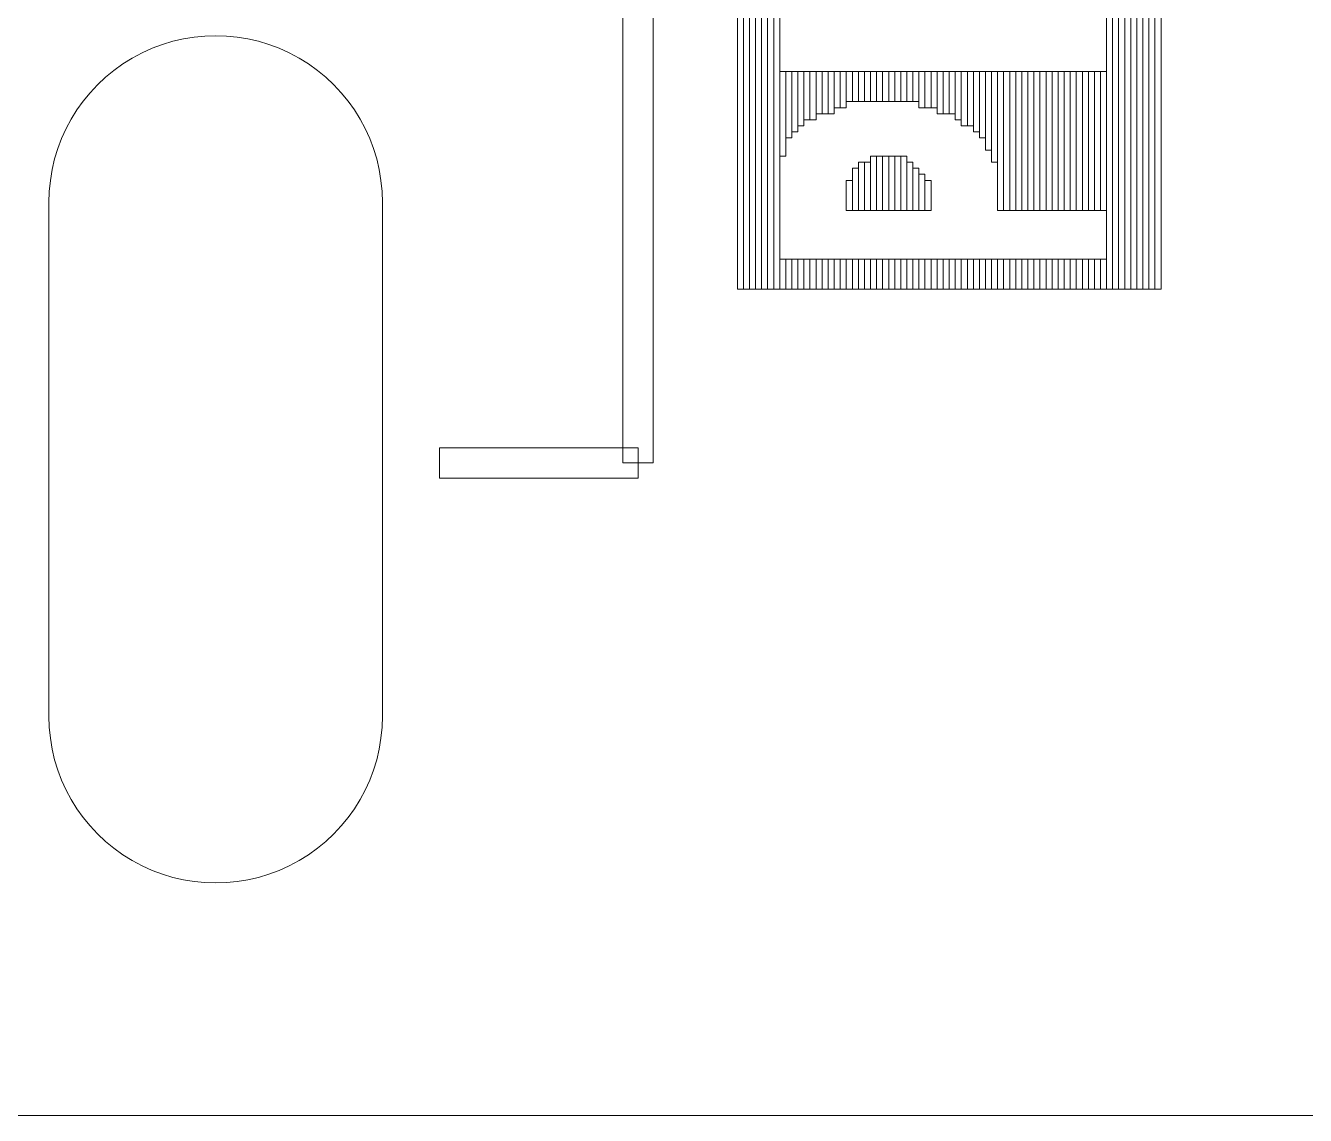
# Model space of a CAD drawing. Header units: millimetres. Extents: x -86 to 67, y -55 to 52.
# Drawn here: x 18.29 to 23.67, y -55.26 to -50.69 of the extents above; entities that cross this region are included whole.
import ezdxf

# ---------------------------------------------------------------- set-up
doc = ezdxf.new("R2010")
doc.units = ezdxf.units.MM
doc.header["$MEASUREMENT"] = 0
for name, color, linetype in [('BG_OUTLINE', 7, 'Continuous'), ('MA_PEN3', 7, 'Continuous'), ('PG_SILKSCREEN_TOP', 7, 'Continuous'), ('PIN_TOP', 7, 'Continuous')]:
    doc.layers.add(name, color=color, linetype=linetype)

msp = doc.modelspace()

# ---------------------------------------------------------------- linework, layer by layer
at = {"layer": 'BG_OUTLINE', "color": 3, "lineweight": 9}
msp.add_open_spline([(-60.0926, 34.7331), (-60.0926, 34.7331), (63.7724, 34.7331), (63.7724, 34.7331), (63.7724, 34.7331), (64.585, 34.7336), (65.3646, 34.4113), (65.9396, 33.837), (65.9396, 33.837), (66.5146, 33.2627), (66.8379, 32.4797), (66.8384, 31.667), (66.8384, 31.667), (66.8384, 31.667), (66.8412, -52.28), (66.8412, -52.28), (66.8412, -52.28), (66.8412, -52.28), (66.8384, -52.1933), (66.8384, -52.1933), (66.8384, -52.1933), (66.8389, -53.006), (66.5166, -53.7856), (65.9424, -54.3606), (65.9424, -54.3606), (65.3681, -54.9356), (64.585, -55.2589), (63.7724, -55.2594), (63.7724, -55.2594), (63.7724, -55.2594), (-60.1869, -55.2594), (-60.1869, -55.2594), (-60.1869, -55.2594), (-60.1869, -55.2594), (-60.0853, -55.2518), (-60.0853, -55.2518), (-60.0853, -55.2518), (-60.8979, -55.2523), (-61.6775, -54.9299), (-62.2525, -54.3557), (-62.2525, -54.3557), (-62.8275, -53.7814), (-63.1508, -52.9984), (-63.1513, -52.1857), (-63.1513, -52.1857), (-63.1513, -52.1857), (-63.1587, 31.667), (-63.1587, 31.667), (-63.1587, 31.667), (-63.1592, 32.4797), (-62.8369, 33.2593), (-62.2626, 33.8343), (-62.2626, 33.8343), (-61.6883, 34.4093), (-60.9053, 34.7326), (-60.0926, 34.7331)], degree=3, knots=[0, 0, 0, 0, 0.071429, 0.071429, 0.071429, 0.071429, 0.142857, 0.142857, 0.142857, 0.142857, 0.214286, 0.214286, 0.214286, 0.214286, 0.285714, 0.285714, 0.285714, 0.285714, 0.357143, 0.357143, 0.357143, 0.357143, 0.428571, 0.428571, 0.428571, 0.428571, 0.5, 0.5, 0.5, 0.5, 0.571429, 0.571429, 0.571429, 0.571429, 0.642857, 0.642857, 0.642857, 0.642857, 0.714286, 0.714286, 0.714286, 0.714286, 0.785714, 0.785714, 0.785714, 0.785714, 0.857143, 0.857143, 0.857143, 0.857143, 0.928571, 0.928571, 0.928571, 0.928571, 1, 1, 1, 1], dxfattribs=at)
at = {"layer": 'MA_PEN3', "color": 5, "lineweight": 9}
for points in [[(21.3065, -51.7923), (21.3065, -51.7923), (21.2811, -51.7923), (21.2811, -51.7923), (21.2811, -51.7923), (21.2811, -51.7923), (21.2811, -46.7377), (21.2811, -46.7377), (21.2811, -46.7377), (21.2811, -46.7377), (21.3065, -46.7377), (21.3065, -46.7377), (21.3065, -46.7377), (21.3065, -46.7377), (21.3065, -51.7923), (21.3065, -51.7923)], [(21.3319, -51.7923), (21.3319, -51.7923), (21.3065, -51.7923), (21.3065, -51.7923), (21.3065, -51.7923), (21.3065, -51.7923), (21.3065, -46.7377), (21.3065, -46.7377), (21.3065, -46.7377), (21.3065, -46.7377), (21.3319, -46.7377), (21.3319, -46.7377), (21.3319, -46.7377), (21.3319, -46.7377), (21.3319, -51.7923), (21.3319, -51.7923)], [(21.3573, -51.7923), (21.3573, -51.7923), (21.3319, -51.7923), (21.3319, -51.7923), (21.3319, -51.7923), (21.3319, -51.7923), (21.3319, -46.7377), (21.3319, -46.7377), (21.3319, -46.7377), (21.3319, -46.7377), (21.3573, -46.7377), (21.3573, -46.7377), (21.3573, -46.7377), (21.3573, -46.7377), (21.3573, -51.7923), (21.3573, -51.7923)], [(21.3827, -51.7923), (21.3827, -51.7923), (21.3573, -51.7923), (21.3573, -51.7923), (21.3573, -51.7923), (21.3573, -51.7923), (21.3573, -46.7377), (21.3573, -46.7377), (21.3573, -46.7377), (21.3573, -46.7377), (21.3827, -46.7377), (21.3827, -46.7377), (21.3827, -46.7377), (21.3827, -46.7377), (21.3827, -51.7923), (21.3827, -51.7923)], [(21.4081, -51.7923), (21.4081, -51.7923), (21.3827, -51.7923), (21.3827, -51.7923), (21.3827, -51.7923), (21.3827, -51.7923), (21.3827, -46.7377), (21.3827, -46.7377), (21.3827, -46.7377), (21.3827, -46.7377), (21.4081, -46.7377), (21.4081, -46.7377), (21.4081, -46.7377), (21.4081, -46.7377), (21.4081, -51.7923), (21.4081, -51.7923)], [(21.4335, -51.7923), (21.4335, -51.7923), (21.4081, -51.7923), (21.4081, -51.7923), (21.4081, -51.7923), (21.4081, -51.7923), (21.4081, -46.7377), (21.4081, -46.7377), (21.4081, -46.7377), (21.4081, -46.7377), (21.4335, -46.7377), (21.4335, -46.7377), (21.4335, -46.7377), (21.4335, -46.7377), (21.4335, -51.7923), (21.4335, -51.7923)], [(21.4589, -51.7923), (21.4589, -51.7923), (21.4335, -51.7923), (21.4335, -51.7923), (21.4335, -51.7923), (21.4335, -51.7923), (21.4335, -46.7377), (21.4335, -46.7377), (21.4335, -46.7377), (21.4335, -46.7377), (21.4589, -46.7377), (21.4589, -46.7377), (21.4589, -46.7377), (21.4589, -46.7377), (21.4589, -51.7923), (21.4589, -51.7923)], [(22.8559, -51.7923), (22.8559, -51.7923), (22.8305, -51.7923), (22.8305, -51.7923), (22.8305, -51.7923), (22.8305, -51.7923), (22.8305, -46.7377), (22.8305, -46.7377), (22.8305, -46.7377), (22.8305, -46.7377), (22.8559, -46.7377), (22.8559, -46.7377), (22.8559, -46.7377), (22.8559, -46.7377), (22.8559, -51.7923), (22.8559, -51.7923)], [(22.8813, -51.7923), (22.8813, -51.7923), (22.8559, -51.7923), (22.8559, -51.7923), (22.8559, -51.7923), (22.8559, -51.7923), (22.8559, -46.7377), (22.8559, -46.7377), (22.8559, -46.7377), (22.8559, -46.7377), (22.8813, -46.7377), (22.8813, -46.7377), (22.8813, -46.7377), (22.8813, -46.7377), (22.8813, -51.7923), (22.8813, -51.7923)], [(22.9067, -51.7923), (22.9067, -51.7923), (22.8813, -51.7923), (22.8813, -51.7923), (22.8813, -51.7923), (22.8813, -51.7923), (22.8813, -46.7377), (22.8813, -46.7377), (22.8813, -46.7377), (22.8813, -46.7377), (22.9067, -46.7377), (22.9067, -46.7377), (22.9067, -46.7377), (22.9067, -46.7377), (22.9067, -51.7923), (22.9067, -51.7923)], [(22.9321, -51.7923), (22.9321, -51.7923), (22.9067, -51.7923), (22.9067, -51.7923), (22.9067, -51.7923), (22.9067, -51.7923), (22.9067, -46.7377), (22.9067, -46.7377), (22.9067, -46.7377), (22.9067, -46.7377), (22.9321, -46.7377), (22.9321, -46.7377), (22.9321, -46.7377), (22.9321, -46.7377), (22.9321, -51.7923), (22.9321, -51.7923)], [(22.9575, -51.7923), (22.9575, -51.7923), (22.9321, -51.7923), (22.9321, -51.7923), (22.9321, -51.7923), (22.9321, -51.7923), (22.9321, -46.7377), (22.9321, -46.7377), (22.9321, -46.7377), (22.9321, -46.7377), (22.9575, -46.7377), (22.9575, -46.7377), (22.9575, -46.7377), (22.9575, -46.7377), (22.9575, -51.7923), (22.9575, -51.7923)], [(22.9829, -51.7923), (22.9829, -51.7923), (22.9575, -51.7923), (22.9575, -51.7923), (22.9575, -51.7923), (22.9575, -51.7923), (22.9575, -46.7377), (22.9575, -46.7377), (22.9575, -46.7377), (22.9575, -46.7377), (22.9829, -46.7377), (22.9829, -46.7377), (22.9829, -46.7377), (22.9829, -46.7377), (22.9829, -51.7923), (22.9829, -51.7923)], [(23.0083, -51.7923), (23.0083, -51.7923), (22.9829, -51.7923), (22.9829, -51.7923), (22.9829, -51.7923), (22.9829, -51.7923), (22.9829, -46.7377), (22.9829, -46.7377), (22.9829, -46.7377), (22.9829, -46.7377), (23.0083, -46.7377), (23.0083, -46.7377), (23.0083, -46.7377), (23.0083, -46.7377), (23.0083, -51.7923), (23.0083, -51.7923)], [(23.0337, -51.7923), (23.0337, -51.7923), (23.0083, -51.7923), (23.0083, -51.7923), (23.0083, -51.7923), (23.0083, -51.7923), (23.0083, -46.7377), (23.0083, -46.7377), (23.0083, -46.7377), (23.0083, -46.7377), (23.0337, -46.7377), (23.0337, -46.7377), (23.0337, -46.7377), (23.0337, -46.7377), (23.0337, -51.7923), (23.0337, -51.7923)], [(23.0591, -51.7923), (23.0591, -51.7923), (23.0337, -51.7923), (23.0337, -51.7923), (23.0337, -51.7923), (23.0337, -51.7923), (23.0337, -46.7377), (23.0337, -46.7377), (23.0337, -46.7377), (23.0337, -46.7377), (23.0591, -46.7377), (23.0591, -46.7377), (23.0591, -46.7377), (23.0591, -46.7377), (23.0591, -51.7923), (23.0591, -51.7923)], [(21.4843, -51.2335), (21.4843, -51.2335), (21.4589, -51.2335), (21.4589, -51.2335), (21.4589, -51.2335), (21.4589, -51.2335), (21.4589, -50.8779), (21.4589, -50.8779), (21.4589, -50.8779), (21.4589, -50.8779), (21.4843, -50.8779), (21.4843, -50.8779), (21.4843, -50.8779), (21.4843, -50.8779), (21.4843, -51.2335), (21.4843, -51.2335)], [(21.5097, -51.1573), (21.5097, -51.1573), (21.4843, -51.1573), (21.4843, -51.1573), (21.4843, -51.1573), (21.4843, -51.1573), (21.4843, -50.8779), (21.4843, -50.8779), (21.4843, -50.8779), (21.4843, -50.8779), (21.5097, -50.8779), (21.5097, -50.8779), (21.5097, -50.8779), (21.5097, -50.8779), (21.5097, -51.1573), (21.5097, -51.1573)], [(21.5351, -51.1319), (21.5351, -51.1319), (21.5097, -51.1319), (21.5097, -51.1319), (21.5097, -51.1319), (21.5097, -51.1319), (21.5097, -50.8779), (21.5097, -50.8779), (21.5097, -50.8779), (21.5097, -50.8779), (21.5351, -50.8779), (21.5351, -50.8779), (21.5351, -50.8779), (21.5351, -50.8779), (21.5351, -51.1319), (21.5351, -51.1319)], [(21.5605, -51.1065), (21.5605, -51.1065), (21.5351, -51.1065), (21.5351, -51.1065), (21.5351, -51.1065), (21.5351, -51.1065), (21.5351, -50.8779), (21.5351, -50.8779), (21.5351, -50.8779), (21.5351, -50.8779), (21.5605, -50.8779), (21.5605, -50.8779), (21.5605, -50.8779), (21.5605, -50.8779), (21.5605, -51.1065), (21.5605, -51.1065)], [(21.5859, -51.0811), (21.5859, -51.0811), (21.5605, -51.0811), (21.5605, -51.0811), (21.5605, -51.0811), (21.5605, -51.0811), (21.5605, -50.8779), (21.5605, -50.8779), (21.5605, -50.8779), (21.5605, -50.8779), (21.5859, -50.8779), (21.5859, -50.8779), (21.5859, -50.8779), (21.5859, -50.8779), (21.5859, -51.0811), (21.5859, -51.0811)], [(21.6113, -51.0811), (21.6113, -51.0811), (21.5859, -51.0811), (21.5859, -51.0811), (21.5859, -51.0811), (21.5859, -51.0811), (21.5859, -50.8779), (21.5859, -50.8779), (21.5859, -50.8779), (21.5859, -50.8779), (21.6113, -50.8779), (21.6113, -50.8779), (21.6113, -50.8779), (21.6113, -50.8779), (21.6113, -51.0811), (21.6113, -51.0811)], [(21.6367, -51.0557), (21.6367, -51.0557), (21.6113, -51.0557), (21.6113, -51.0557), (21.6113, -51.0557), (21.6113, -51.0557), (21.6113, -50.8779), (21.6113, -50.8779), (21.6113, -50.8779), (21.6113, -50.8779), (21.6367, -50.8779), (21.6367, -50.8779), (21.6367, -50.8779), (21.6367, -50.8779), (21.6367, -51.0557), (21.6367, -51.0557)], [(21.6621, -51.0557), (21.6621, -51.0557), (21.6367, -51.0557), (21.6367, -51.0557), (21.6367, -51.0557), (21.6367, -51.0557), (21.6367, -50.8779), (21.6367, -50.8779), (21.6367, -50.8779), (21.6367, -50.8779), (21.6621, -50.8779), (21.6621, -50.8779), (21.6621, -50.8779), (21.6621, -50.8779), (21.6621, -51.0557), (21.6621, -51.0557)], [(21.6875, -51.0557), (21.6875, -51.0557), (21.6621, -51.0557), (21.6621, -51.0557), (21.6621, -51.0557), (21.6621, -51.0557), (21.6621, -50.8779), (21.6621, -50.8779), (21.6621, -50.8779), (21.6621, -50.8779), (21.6875, -50.8779), (21.6875, -50.8779), (21.6875, -50.8779), (21.6875, -50.8779), (21.6875, -51.0557), (21.6875, -51.0557)], [(21.7129, -51.0303), (21.7129, -51.0303), (21.6875, -51.0303), (21.6875, -51.0303), (21.6875, -51.0303), (21.6875, -51.0303), (21.6875, -50.8779), (21.6875, -50.8779), (21.6875, -50.8779), (21.6875, -50.8779), (21.7129, -50.8779), (21.7129, -50.8779), (21.7129, -50.8779), (21.7129, -50.8779), (21.7129, -51.0303), (21.7129, -51.0303)], [(21.7383, -51.0303), (21.7383, -51.0303), (21.7129, -51.0303), (21.7129, -51.0303), (21.7129, -51.0303), (21.7129, -51.0303), (21.7129, -50.8779), (21.7129, -50.8779), (21.7129, -50.8779), (21.7129, -50.8779), (21.7383, -50.8779), (21.7383, -50.8779), (21.7383, -50.8779), (21.7383, -50.8779), (21.7383, -51.0303), (21.7383, -51.0303)], [(21.7637, -51.0049), (21.7637, -51.0049), (21.7383, -51.0049), (21.7383, -51.0049), (21.7383, -51.0049), (21.7383, -51.0049), (21.7383, -50.8779), (21.7383, -50.8779), (21.7383, -50.8779), (21.7383, -50.8779), (21.7637, -50.8779), (21.7637, -50.8779), (21.7637, -50.8779), (21.7637, -50.8779), (21.7637, -51.0049), (21.7637, -51.0049)], [(21.7891, -51.0049), (21.7891, -51.0049), (21.7637, -51.0049), (21.7637, -51.0049), (21.7637, -51.0049), (21.7637, -51.0049), (21.7637, -50.8779), (21.7637, -50.8779), (21.7637, -50.8779), (21.7637, -50.8779), (21.7891, -50.8779), (21.7891, -50.8779), (21.7891, -50.8779), (21.7891, -50.8779), (21.7891, -51.0049), (21.7891, -51.0049)], [(21.8145, -51.0049), (21.8145, -51.0049), (21.7891, -51.0049), (21.7891, -51.0049), (21.7891, -51.0049), (21.7891, -51.0049), (21.7891, -50.8779), (21.7891, -50.8779), (21.7891, -50.8779), (21.7891, -50.8779), (21.8145, -50.8779), (21.8145, -50.8779), (21.8145, -50.8779), (21.8145, -50.8779), (21.8145, -51.0049), (21.8145, -51.0049)], [(21.8399, -51.0049), (21.8399, -51.0049), (21.8145, -51.0049), (21.8145, -51.0049), (21.8145, -51.0049), (21.8145, -51.0049), (21.8145, -50.8779), (21.8145, -50.8779), (21.8145, -50.8779), (21.8145, -50.8779), (21.8399, -50.8779), (21.8399, -50.8779), (21.8399, -50.8779), (21.8399, -50.8779), (21.8399, -51.0049), (21.8399, -51.0049)], [(21.8653, -51.0049), (21.8653, -51.0049), (21.8399, -51.0049), (21.8399, -51.0049), (21.8399, -51.0049), (21.8399, -51.0049), (21.8399, -50.8779), (21.8399, -50.8779), (21.8399, -50.8779), (21.8399, -50.8779), (21.8653, -50.8779), (21.8653, -50.8779), (21.8653, -50.8779), (21.8653, -50.8779), (21.8653, -51.0049), (21.8653, -51.0049)], [(21.8907, -51.0049), (21.8907, -51.0049), (21.8653, -51.0049), (21.8653, -51.0049), (21.8653, -51.0049), (21.8653, -51.0049), (21.8653, -50.8779), (21.8653, -50.8779), (21.8653, -50.8779), (21.8653, -50.8779), (21.8907, -50.8779), (21.8907, -50.8779), (21.8907, -50.8779), (21.8907, -50.8779), (21.8907, -51.0049), (21.8907, -51.0049)], [(21.9161, -51.0049), (21.9161, -51.0049), (21.8907, -51.0049), (21.8907, -51.0049), (21.8907, -51.0049), (21.8907, -51.0049), (21.8907, -50.8779), (21.8907, -50.8779), (21.8907, -50.8779), (21.8907, -50.8779), (21.9161, -50.8779), (21.9161, -50.8779), (21.9161, -50.8779), (21.9161, -50.8779), (21.9161, -51.0049), (21.9161, -51.0049)], [(21.9415, -51.0049), (21.9415, -51.0049), (21.9161, -51.0049), (21.9161, -51.0049), (21.9161, -51.0049), (21.9161, -51.0049), (21.9161, -50.8779), (21.9161, -50.8779), (21.9161, -50.8779), (21.9161, -50.8779), (21.9415, -50.8779), (21.9415, -50.8779), (21.9415, -50.8779), (21.9415, -50.8779), (21.9415, -51.0049), (21.9415, -51.0049)], [(21.9669, -51.0049), (21.9669, -51.0049), (21.9415, -51.0049), (21.9415, -51.0049), (21.9415, -51.0049), (21.9415, -51.0049), (21.9415, -50.8779), (21.9415, -50.8779), (21.9415, -50.8779), (21.9415, -50.8779), (21.9669, -50.8779), (21.9669, -50.8779), (21.9669, -50.8779), (21.9669, -50.8779), (21.9669, -51.0049), (21.9669, -51.0049)], [(21.9923, -51.0049), (21.9923, -51.0049), (21.9669, -51.0049), (21.9669, -51.0049), (21.9669, -51.0049), (21.9669, -51.0049), (21.9669, -50.8779), (21.9669, -50.8779), (21.9669, -50.8779), (21.9669, -50.8779), (21.9923, -50.8779), (21.9923, -50.8779), (21.9923, -50.8779), (21.9923, -50.8779), (21.9923, -51.0049), (21.9923, -51.0049)], [(22.0177, -51.0049), (22.0177, -51.0049), (21.9923, -51.0049), (21.9923, -51.0049), (21.9923, -51.0049), (21.9923, -51.0049), (21.9923, -50.8779), (21.9923, -50.8779), (21.9923, -50.8779), (21.9923, -50.8779), (22.0177, -50.8779), (22.0177, -50.8779), (22.0177, -50.8779), (22.0177, -50.8779), (22.0177, -51.0049), (22.0177, -51.0049)], [(22.0431, -51.0049), (22.0431, -51.0049), (22.0177, -51.0049), (22.0177, -51.0049), (22.0177, -51.0049), (22.0177, -51.0049), (22.0177, -50.8779), (22.0177, -50.8779), (22.0177, -50.8779), (22.0177, -50.8779), (22.0431, -50.8779), (22.0431, -50.8779), (22.0431, -50.8779), (22.0431, -50.8779), (22.0431, -51.0049), (22.0431, -51.0049)], [(22.0685, -51.0303), (22.0685, -51.0303), (22.0431, -51.0303), (22.0431, -51.0303), (22.0431, -51.0303), (22.0431, -51.0303), (22.0431, -50.8779), (22.0431, -50.8779), (22.0431, -50.8779), (22.0431, -50.8779), (22.0685, -50.8779), (22.0685, -50.8779), (22.0685, -50.8779), (22.0685, -50.8779), (22.0685, -51.0303), (22.0685, -51.0303)], [(22.0939, -51.0303), (22.0939, -51.0303), (22.0685, -51.0303), (22.0685, -51.0303), (22.0685, -51.0303), (22.0685, -51.0303), (22.0685, -50.8779), (22.0685, -50.8779), (22.0685, -50.8779), (22.0685, -50.8779), (22.0939, -50.8779), (22.0939, -50.8779), (22.0939, -50.8779), (22.0939, -50.8779), (22.0939, -51.0303), (22.0939, -51.0303)], [(22.1193, -51.0303), (22.1193, -51.0303), (22.0939, -51.0303), (22.0939, -51.0303), (22.0939, -51.0303), (22.0939, -51.0303), (22.0939, -50.8779), (22.0939, -50.8779), (22.0939, -50.8779), (22.0939, -50.8779), (22.1193, -50.8779), (22.1193, -50.8779), (22.1193, -50.8779), (22.1193, -50.8779), (22.1193, -51.0303), (22.1193, -51.0303)], [(22.1447, -51.0557), (22.1447, -51.0557), (22.1193, -51.0557), (22.1193, -51.0557), (22.1193, -51.0557), (22.1193, -51.0557), (22.1193, -50.8779), (22.1193, -50.8779), (22.1193, -50.8779), (22.1193, -50.8779), (22.1447, -50.8779), (22.1447, -50.8779), (22.1447, -50.8779), (22.1447, -50.8779), (22.1447, -51.0557), (22.1447, -51.0557)], [(22.1701, -51.0557), (22.1701, -51.0557), (22.1447, -51.0557), (22.1447, -51.0557), (22.1447, -51.0557), (22.1447, -51.0557), (22.1447, -50.8779), (22.1447, -50.8779), (22.1447, -50.8779), (22.1447, -50.8779), (22.1701, -50.8779), (22.1701, -50.8779), (22.1701, -50.8779), (22.1701, -50.8779), (22.1701, -51.0557), (22.1701, -51.0557)], [(22.1955, -51.0557), (22.1955, -51.0557), (22.1701, -51.0557), (22.1701, -51.0557), (22.1701, -51.0557), (22.1701, -51.0557), (22.1701, -50.8779), (22.1701, -50.8779), (22.1701, -50.8779), (22.1701, -50.8779), (22.1955, -50.8779), (22.1955, -50.8779), (22.1955, -50.8779), (22.1955, -50.8779), (22.1955, -51.0557), (22.1955, -51.0557)], [(22.2209, -51.0811), (22.2209, -51.0811), (22.1955, -51.0811), (22.1955, -51.0811), (22.1955, -51.0811), (22.1955, -51.0811), (22.1955, -50.8779), (22.1955, -50.8779), (22.1955, -50.8779), (22.1955, -50.8779), (22.2209, -50.8779), (22.2209, -50.8779), (22.2209, -50.8779), (22.2209, -50.8779), (22.2209, -51.0811), (22.2209, -51.0811)], [(22.2463, -51.1065), (22.2463, -51.1065), (22.2209, -51.1065), (22.2209, -51.1065), (22.2209, -51.1065), (22.2209, -51.1065), (22.2209, -50.8779), (22.2209, -50.8779), (22.2209, -50.8779), (22.2209, -50.8779), (22.2463, -50.8779), (22.2463, -50.8779), (22.2463, -50.8779), (22.2463, -50.8779), (22.2463, -51.1065), (22.2463, -51.1065)], [(22.2717, -51.1065), (22.2717, -51.1065), (22.2463, -51.1065), (22.2463, -51.1065), (22.2463, -51.1065), (22.2463, -51.1065), (22.2463, -50.8779), (22.2463, -50.8779), (22.2463, -50.8779), (22.2463, -50.8779), (22.2717, -50.8779), (22.2717, -50.8779), (22.2717, -50.8779), (22.2717, -50.8779), (22.2717, -51.1065), (22.2717, -51.1065)], [(22.2971, -51.1319), (22.2971, -51.1319), (22.2717, -51.1319), (22.2717, -51.1319), (22.2717, -51.1319), (22.2717, -51.1319), (22.2717, -50.8779), (22.2717, -50.8779), (22.2717, -50.8779), (22.2717, -50.8779), (22.2971, -50.8779), (22.2971, -50.8779), (22.2971, -50.8779), (22.2971, -50.8779), (22.2971, -51.1319), (22.2971, -51.1319)], [(22.3225, -51.1573), (22.3225, -51.1573), (22.2971, -51.1573), (22.2971, -51.1573), (22.2971, -51.1573), (22.2971, -51.1573), (22.2971, -50.8779), (22.2971, -50.8779), (22.2971, -50.8779), (22.2971, -50.8779), (22.3225, -50.8779), (22.3225, -50.8779), (22.3225, -50.8779), (22.3225, -50.8779), (22.3225, -51.1573), (22.3225, -51.1573)], [(22.3479, -51.2081), (22.3479, -51.2081), (22.3225, -51.2081), (22.3225, -51.2081), (22.3225, -51.2081), (22.3225, -51.2081), (22.3225, -50.8779), (22.3225, -50.8779), (22.3225, -50.8779), (22.3225, -50.8779), (22.3479, -50.8779), (22.3479, -50.8779), (22.3479, -50.8779), (22.3479, -50.8779), (22.3479, -51.2081), (22.3479, -51.2081)], [(22.3733, -51.2589), (22.3733, -51.2589), (22.3479, -51.2589), (22.3479, -51.2589), (22.3479, -51.2589), (22.3479, -51.2589), (22.3479, -50.8779), (22.3479, -50.8779), (22.3479, -50.8779), (22.3479, -50.8779), (22.3733, -50.8779), (22.3733, -50.8779), (22.3733, -50.8779), (22.3733, -50.8779), (22.3733, -51.2589), (22.3733, -51.2589)], [(22.3987, -51.4621), (22.3987, -51.4621), (22.3733, -51.4621), (22.3733, -51.4621), (22.3733, -51.4621), (22.3733, -51.4621), (22.3733, -50.8779), (22.3733, -50.8779), (22.3733, -50.8779), (22.3733, -50.8779), (22.3987, -50.8779), (22.3987, -50.8779), (22.3987, -50.8779), (22.3987, -50.8779), (22.3987, -51.4621), (22.3987, -51.4621)], [(22.4241, -51.4621), (22.4241, -51.4621), (22.3987, -51.4621), (22.3987, -51.4621), (22.3987, -51.4621), (22.3987, -51.4621), (22.3987, -50.8779), (22.3987, -50.8779), (22.3987, -50.8779), (22.3987, -50.8779), (22.4241, -50.8779), (22.4241, -50.8779), (22.4241, -50.8779), (22.4241, -50.8779), (22.4241, -51.4621), (22.4241, -51.4621)], [(22.4495, -51.4621), (22.4495, -51.4621), (22.4241, -51.4621), (22.4241, -51.4621), (22.4241, -51.4621), (22.4241, -51.4621), (22.4241, -50.8779), (22.4241, -50.8779), (22.4241, -50.8779), (22.4241, -50.8779), (22.4495, -50.8779), (22.4495, -50.8779), (22.4495, -50.8779), (22.4495, -50.8779), (22.4495, -51.4621), (22.4495, -51.4621)], [(22.4749, -51.4621), (22.4749, -51.4621), (22.4495, -51.4621), (22.4495, -51.4621), (22.4495, -51.4621), (22.4495, -51.4621), (22.4495, -50.8779), (22.4495, -50.8779), (22.4495, -50.8779), (22.4495, -50.8779), (22.4749, -50.8779), (22.4749, -50.8779), (22.4749, -50.8779), (22.4749, -50.8779), (22.4749, -51.4621), (22.4749, -51.4621)], [(22.5003, -51.4621), (22.5003, -51.4621), (22.4749, -51.4621), (22.4749, -51.4621), (22.4749, -51.4621), (22.4749, -51.4621), (22.4749, -50.8779), (22.4749, -50.8779), (22.4749, -50.8779), (22.4749, -50.8779), (22.5003, -50.8779), (22.5003, -50.8779), (22.5003, -50.8779), (22.5003, -50.8779), (22.5003, -51.4621), (22.5003, -51.4621)], [(22.5257, -51.4621), (22.5257, -51.4621), (22.5003, -51.4621), (22.5003, -51.4621), (22.5003, -51.4621), (22.5003, -51.4621), (22.5003, -50.8779), (22.5003, -50.8779), (22.5003, -50.8779), (22.5003, -50.8779), (22.5257, -50.8779), (22.5257, -50.8779), (22.5257, -50.8779), (22.5257, -50.8779), (22.5257, -51.4621), (22.5257, -51.4621)], [(22.5511, -51.4621), (22.5511, -51.4621), (22.5257, -51.4621), (22.5257, -51.4621), (22.5257, -51.4621), (22.5257, -51.4621), (22.5257, -50.8779), (22.5257, -50.8779), (22.5257, -50.8779), (22.5257, -50.8779), (22.5511, -50.8779), (22.5511, -50.8779), (22.5511, -50.8779), (22.5511, -50.8779), (22.5511, -51.4621), (22.5511, -51.4621)], [(22.5765, -51.4621), (22.5765, -51.4621), (22.5511, -51.4621), (22.5511, -51.4621), (22.5511, -51.4621), (22.5511, -51.4621), (22.5511, -50.8779), (22.5511, -50.8779), (22.5511, -50.8779), (22.5511, -50.8779), (22.5765, -50.8779), (22.5765, -50.8779), (22.5765, -50.8779), (22.5765, -50.8779), (22.5765, -51.4621), (22.5765, -51.4621)], [(22.6019, -51.4621), (22.6019, -51.4621), (22.5765, -51.4621), (22.5765, -51.4621), (22.5765, -51.4621), (22.5765, -51.4621), (22.5765, -50.8779), (22.5765, -50.8779), (22.5765, -50.8779), (22.5765, -50.8779), (22.6019, -50.8779), (22.6019, -50.8779), (22.6019, -50.8779), (22.6019, -50.8779), (22.6019, -51.4621), (22.6019, -51.4621)], [(22.6273, -51.4621), (22.6273, -51.4621), (22.6019, -51.4621), (22.6019, -51.4621), (22.6019, -51.4621), (22.6019, -51.4621), (22.6019, -50.8779), (22.6019, -50.8779), (22.6019, -50.8779), (22.6019, -50.8779), (22.6273, -50.8779), (22.6273, -50.8779), (22.6273, -50.8779), (22.6273, -50.8779), (22.6273, -51.4621), (22.6273, -51.4621)], [(22.6527, -51.4621), (22.6527, -51.4621), (22.6273, -51.4621), (22.6273, -51.4621), (22.6273, -51.4621), (22.6273, -51.4621), (22.6273, -50.8779), (22.6273, -50.8779), (22.6273, -50.8779), (22.6273, -50.8779), (22.6527, -50.8779), (22.6527, -50.8779), (22.6527, -50.8779), (22.6527, -50.8779), (22.6527, -51.4621), (22.6527, -51.4621)], [(22.6781, -51.4621), (22.6781, -51.4621), (22.6527, -51.4621), (22.6527, -51.4621), (22.6527, -51.4621), (22.6527, -51.4621), (22.6527, -50.8779), (22.6527, -50.8779), (22.6527, -50.8779), (22.6527, -50.8779), (22.6781, -50.8779), (22.6781, -50.8779), (22.6781, -50.8779), (22.6781, -50.8779), (22.6781, -51.4621), (22.6781, -51.4621)], [(22.7035, -51.4621), (22.7035, -51.4621), (22.6781, -51.4621), (22.6781, -51.4621), (22.6781, -51.4621), (22.6781, -51.4621), (22.6781, -50.8779), (22.6781, -50.8779), (22.6781, -50.8779), (22.6781, -50.8779), (22.7035, -50.8779), (22.7035, -50.8779), (22.7035, -50.8779), (22.7035, -50.8779), (22.7035, -51.4621), (22.7035, -51.4621)], [(22.7289, -51.4621), (22.7289, -51.4621), (22.7035, -51.4621), (22.7035, -51.4621), (22.7035, -51.4621), (22.7035, -51.4621), (22.7035, -50.8779), (22.7035, -50.8779), (22.7035, -50.8779), (22.7035, -50.8779), (22.7289, -50.8779), (22.7289, -50.8779), (22.7289, -50.8779), (22.7289, -50.8779), (22.7289, -51.4621), (22.7289, -51.4621)], [(22.7543, -51.4621), (22.7543, -51.4621), (22.7289, -51.4621), (22.7289, -51.4621), (22.7289, -51.4621), (22.7289, -51.4621), (22.7289, -50.8779), (22.7289, -50.8779), (22.7289, -50.8779), (22.7289, -50.8779), (22.7543, -50.8779), (22.7543, -50.8779), (22.7543, -50.8779), (22.7543, -50.8779), (22.7543, -51.4621), (22.7543, -51.4621)], [(22.7797, -51.4621), (22.7797, -51.4621), (22.7543, -51.4621), (22.7543, -51.4621), (22.7543, -51.4621), (22.7543, -51.4621), (22.7543, -50.8779), (22.7543, -50.8779), (22.7543, -50.8779), (22.7543, -50.8779), (22.7797, -50.8779), (22.7797, -50.8779), (22.7797, -50.8779), (22.7797, -50.8779), (22.7797, -51.4621), (22.7797, -51.4621)], [(22.8051, -51.4621), (22.8051, -51.4621), (22.7797, -51.4621), (22.7797, -51.4621), (22.7797, -51.4621), (22.7797, -51.4621), (22.7797, -50.8779), (22.7797, -50.8779), (22.7797, -50.8779), (22.7797, -50.8779), (22.8051, -50.8779), (22.8051, -50.8779), (22.8051, -50.8779), (22.8051, -50.8779), (22.8051, -51.4621), (22.8051, -51.4621)], [(22.8305, -51.4621), (22.8305, -51.4621), (22.8051, -51.4621), (22.8051, -51.4621), (22.8051, -51.4621), (22.8051, -51.4621), (22.8051, -50.8779), (22.8051, -50.8779), (22.8051, -50.8779), (22.8051, -50.8779), (22.8305, -50.8779), (22.8305, -50.8779), (22.8305, -50.8779), (22.8305, -50.8779), (22.8305, -51.4621), (22.8305, -51.4621)], [(21.8653, -51.4621), (21.8653, -51.4621), (21.8399, -51.4621), (21.8399, -51.4621), (21.8399, -51.4621), (21.8399, -51.4621), (21.8399, -51.2335), (21.8399, -51.2335), (21.8399, -51.2335), (21.8399, -51.2335), (21.8653, -51.2335), (21.8653, -51.2335), (21.8653, -51.2335), (21.8653, -51.2335), (21.8653, -51.4621), (21.8653, -51.4621)], [(21.8907, -51.4621), (21.8907, -51.4621), (21.8653, -51.4621), (21.8653, -51.4621), (21.8653, -51.4621), (21.8653, -51.4621), (21.8653, -51.2335), (21.8653, -51.2335), (21.8653, -51.2335), (21.8653, -51.2335), (21.8907, -51.2335), (21.8907, -51.2335), (21.8907, -51.2335), (21.8907, -51.2335), (21.8907, -51.4621), (21.8907, -51.4621)], [(21.9161, -51.4621), (21.9161, -51.4621), (21.8907, -51.4621), (21.8907, -51.4621), (21.8907, -51.4621), (21.8907, -51.4621), (21.8907, -51.2335), (21.8907, -51.2335), (21.8907, -51.2335), (21.8907, -51.2335), (21.9161, -51.2335), (21.9161, -51.2335), (21.9161, -51.2335), (21.9161, -51.2335), (21.9161, -51.4621), (21.9161, -51.4621)], [(21.9415, -51.4621), (21.9415, -51.4621), (21.9161, -51.4621), (21.9161, -51.4621), (21.9161, -51.4621), (21.9161, -51.4621), (21.9161, -51.2335), (21.9161, -51.2335), (21.9161, -51.2335), (21.9161, -51.2335), (21.9415, -51.2335), (21.9415, -51.2335), (21.9415, -51.2335), (21.9415, -51.2335), (21.9415, -51.4621), (21.9415, -51.4621)], [(21.9669, -51.4621), (21.9669, -51.4621), (21.9415, -51.4621), (21.9415, -51.4621), (21.9415, -51.4621), (21.9415, -51.4621), (21.9415, -51.2335), (21.9415, -51.2335), (21.9415, -51.2335), (21.9415, -51.2335), (21.9669, -51.2335), (21.9669, -51.2335), (21.9669, -51.2335), (21.9669, -51.2335), (21.9669, -51.4621), (21.9669, -51.4621)], [(21.9923, -51.4621), (21.9923, -51.4621), (21.9669, -51.4621), (21.9669, -51.4621), (21.9669, -51.4621), (21.9669, -51.4621), (21.9669, -51.2335), (21.9669, -51.2335), (21.9669, -51.2335), (21.9669, -51.2335), (21.9923, -51.2335), (21.9923, -51.2335), (21.9923, -51.2335), (21.9923, -51.2335), (21.9923, -51.4621), (21.9923, -51.4621)], [(21.7891, -51.4621), (21.7891, -51.4621), (21.7637, -51.4621), (21.7637, -51.4621), (21.7637, -51.4621), (21.7637, -51.4621), (21.7637, -51.2843), (21.7637, -51.2843), (21.7637, -51.2843), (21.7637, -51.2843), (21.7891, -51.2843), (21.7891, -51.2843), (21.7891, -51.2843), (21.7891, -51.2843), (21.7891, -51.4621), (21.7891, -51.4621)], [(21.8145, -51.4621), (21.8145, -51.4621), (21.7891, -51.4621), (21.7891, -51.4621), (21.7891, -51.4621), (21.7891, -51.4621), (21.7891, -51.2589), (21.7891, -51.2589), (21.7891, -51.2589), (21.7891, -51.2589), (21.8145, -51.2589), (21.8145, -51.2589), (21.8145, -51.2589), (21.8145, -51.2589), (21.8145, -51.4621), (21.8145, -51.4621)], [(21.8399, -51.4621), (21.8399, -51.4621), (21.8145, -51.4621), (21.8145, -51.4621), (21.8145, -51.4621), (21.8145, -51.4621), (21.8145, -51.2589), (21.8145, -51.2589), (21.8145, -51.2589), (21.8145, -51.2589), (21.8399, -51.2589), (21.8399, -51.2589), (21.8399, -51.2589), (21.8399, -51.2589), (21.8399, -51.4621), (21.8399, -51.4621)], [(22.0177, -51.4621), (22.0177, -51.4621), (21.9923, -51.4621), (21.9923, -51.4621), (21.9923, -51.4621), (21.9923, -51.4621), (21.9923, -51.2589), (21.9923, -51.2589), (21.9923, -51.2589), (21.9923, -51.2589), (22.0177, -51.2589), (22.0177, -51.2589), (22.0177, -51.2589), (22.0177, -51.2589), (22.0177, -51.4621), (22.0177, -51.4621)], [(22.0431, -51.4621), (22.0431, -51.4621), (22.0177, -51.4621), (22.0177, -51.4621), (22.0177, -51.4621), (22.0177, -51.4621), (22.0177, -51.2843), (22.0177, -51.2843), (22.0177, -51.2843), (22.0177, -51.2843), (22.0431, -51.2843), (22.0431, -51.2843), (22.0431, -51.2843), (22.0431, -51.2843), (22.0431, -51.4621), (22.0431, -51.4621)], [(21.7637, -51.4621), (21.7637, -51.4621), (21.7383, -51.4621), (21.7383, -51.4621), (21.7383, -51.4621), (21.7383, -51.4621), (21.7383, -51.3351), (21.7383, -51.3351), (21.7383, -51.3351), (21.7383, -51.3351), (21.7637, -51.3351), (21.7637, -51.3351), (21.7637, -51.3351), (21.7637, -51.3351), (21.7637, -51.4621), (21.7637, -51.4621)], [(22.0685, -51.4621), (22.0685, -51.4621), (22.0431, -51.4621), (22.0431, -51.4621), (22.0431, -51.4621), (22.0431, -51.4621), (22.0431, -51.3097), (22.0431, -51.3097), (22.0431, -51.3097), (22.0431, -51.3097), (22.0685, -51.3097), (22.0685, -51.3097), (22.0685, -51.3097), (22.0685, -51.3097), (22.0685, -51.4621), (22.0685, -51.4621)], [(22.0939, -51.4621), (22.0939, -51.4621), (22.0685, -51.4621), (22.0685, -51.4621), (22.0685, -51.4621), (22.0685, -51.4621), (22.0685, -51.3351), (22.0685, -51.3351), (22.0685, -51.3351), (22.0685, -51.3351), (22.0939, -51.3351), (22.0939, -51.3351), (22.0939, -51.3351), (22.0939, -51.3351), (22.0939, -51.4621), (22.0939, -51.4621)], [(21.4843, -51.7923), (21.4843, -51.7923), (21.4589, -51.7923), (21.4589, -51.7923), (21.4589, -51.7923), (21.4589, -51.7923), (21.4589, -51.6653), (21.4589, -51.6653), (21.4589, -51.6653), (21.4589, -51.6653), (21.4843, -51.6653), (21.4843, -51.6653), (21.4843, -51.6653), (21.4843, -51.6653), (21.4843, -51.7923), (21.4843, -51.7923)], [(21.5097, -51.7923), (21.5097, -51.7923), (21.4843, -51.7923), (21.4843, -51.7923), (21.4843, -51.7923), (21.4843, -51.7923), (21.4843, -51.6653), (21.4843, -51.6653), (21.4843, -51.6653), (21.4843, -51.6653), (21.5097, -51.6653), (21.5097, -51.6653), (21.5097, -51.6653), (21.5097, -51.6653), (21.5097, -51.7923), (21.5097, -51.7923)], [(21.5351, -51.7923), (21.5351, -51.7923), (21.5097, -51.7923), (21.5097, -51.7923), (21.5097, -51.7923), (21.5097, -51.7923), (21.5097, -51.6653), (21.5097, -51.6653), (21.5097, -51.6653), (21.5097, -51.6653), (21.5351, -51.6653), (21.5351, -51.6653), (21.5351, -51.6653), (21.5351, -51.6653), (21.5351, -51.7923), (21.5351, -51.7923)], [(21.5605, -51.7923), (21.5605, -51.7923), (21.5351, -51.7923), (21.5351, -51.7923), (21.5351, -51.7923), (21.5351, -51.7923), (21.5351, -51.6653), (21.5351, -51.6653), (21.5351, -51.6653), (21.5351, -51.6653), (21.5605, -51.6653), (21.5605, -51.6653), (21.5605, -51.6653), (21.5605, -51.6653), (21.5605, -51.7923), (21.5605, -51.7923)], [(21.5859, -51.7923), (21.5859, -51.7923), (21.5605, -51.7923), (21.5605, -51.7923), (21.5605, -51.7923), (21.5605, -51.7923), (21.5605, -51.6653), (21.5605, -51.6653), (21.5605, -51.6653), (21.5605, -51.6653), (21.5859, -51.6653), (21.5859, -51.6653), (21.5859, -51.6653), (21.5859, -51.6653), (21.5859, -51.7923), (21.5859, -51.7923)], [(21.6113, -51.7923), (21.6113, -51.7923), (21.5859, -51.7923), (21.5859, -51.7923), (21.5859, -51.7923), (21.5859, -51.7923), (21.5859, -51.6653), (21.5859, -51.6653), (21.5859, -51.6653), (21.5859, -51.6653), (21.6113, -51.6653), (21.6113, -51.6653), (21.6113, -51.6653), (21.6113, -51.6653), (21.6113, -51.7923), (21.6113, -51.7923)], [(21.6367, -51.7923), (21.6367, -51.7923), (21.6113, -51.7923), (21.6113, -51.7923), (21.6113, -51.7923), (21.6113, -51.7923), (21.6113, -51.6653), (21.6113, -51.6653), (21.6113, -51.6653), (21.6113, -51.6653), (21.6367, -51.6653), (21.6367, -51.6653), (21.6367, -51.6653), (21.6367, -51.6653), (21.6367, -51.7923), (21.6367, -51.7923)], [(21.6621, -51.7923), (21.6621, -51.7923), (21.6367, -51.7923), (21.6367, -51.7923), (21.6367, -51.7923), (21.6367, -51.7923), (21.6367, -51.6653), (21.6367, -51.6653), (21.6367, -51.6653), (21.6367, -51.6653), (21.6621, -51.6653), (21.6621, -51.6653), (21.6621, -51.6653), (21.6621, -51.6653), (21.6621, -51.7923), (21.6621, -51.7923)], [(21.6875, -51.7923), (21.6875, -51.7923), (21.6621, -51.7923), (21.6621, -51.7923), (21.6621, -51.7923), (21.6621, -51.7923), (21.6621, -51.6653), (21.6621, -51.6653), (21.6621, -51.6653), (21.6621, -51.6653), (21.6875, -51.6653), (21.6875, -51.6653), (21.6875, -51.6653), (21.6875, -51.6653), (21.6875, -51.7923), (21.6875, -51.7923)], [(21.7129, -51.7923), (21.7129, -51.7923), (21.6875, -51.7923), (21.6875, -51.7923), (21.6875, -51.7923), (21.6875, -51.7923), (21.6875, -51.6653), (21.6875, -51.6653), (21.6875, -51.6653), (21.6875, -51.6653), (21.7129, -51.6653), (21.7129, -51.6653), (21.7129, -51.6653), (21.7129, -51.6653), (21.7129, -51.7923), (21.7129, -51.7923)], [(21.7383, -51.7923), (21.7383, -51.7923), (21.7129, -51.7923), (21.7129, -51.7923), (21.7129, -51.7923), (21.7129, -51.7923), (21.7129, -51.6653), (21.7129, -51.6653), (21.7129, -51.6653), (21.7129, -51.6653), (21.7383, -51.6653), (21.7383, -51.6653), (21.7383, -51.6653), (21.7383, -51.6653), (21.7383, -51.7923), (21.7383, -51.7923)], [(21.7637, -51.7923), (21.7637, -51.7923), (21.7383, -51.7923), (21.7383, -51.7923), (21.7383, -51.7923), (21.7383, -51.7923), (21.7383, -51.6653), (21.7383, -51.6653), (21.7383, -51.6653), (21.7383, -51.6653), (21.7637, -51.6653), (21.7637, -51.6653), (21.7637, -51.6653), (21.7637, -51.6653), (21.7637, -51.7923), (21.7637, -51.7923)], [(21.7891, -51.7923), (21.7891, -51.7923), (21.7637, -51.7923), (21.7637, -51.7923), (21.7637, -51.7923), (21.7637, -51.7923), (21.7637, -51.6653), (21.7637, -51.6653), (21.7637, -51.6653), (21.7637, -51.6653), (21.7891, -51.6653), (21.7891, -51.6653), (21.7891, -51.6653), (21.7891, -51.6653), (21.7891, -51.7923), (21.7891, -51.7923)], [(21.8145, -51.7923), (21.8145, -51.7923), (21.7891, -51.7923), (21.7891, -51.7923), (21.7891, -51.7923), (21.7891, -51.7923), (21.7891, -51.6653), (21.7891, -51.6653), (21.7891, -51.6653), (21.7891, -51.6653), (21.8145, -51.6653), (21.8145, -51.6653), (21.8145, -51.6653), (21.8145, -51.6653), (21.8145, -51.7923), (21.8145, -51.7923)], [(21.8399, -51.7923), (21.8399, -51.7923), (21.8145, -51.7923), (21.8145, -51.7923), (21.8145, -51.7923), (21.8145, -51.7923), (21.8145, -51.6653), (21.8145, -51.6653), (21.8145, -51.6653), (21.8145, -51.6653), (21.8399, -51.6653), (21.8399, -51.6653), (21.8399, -51.6653), (21.8399, -51.6653), (21.8399, -51.7923), (21.8399, -51.7923)], [(21.8653, -51.7923), (21.8653, -51.7923), (21.8399, -51.7923), (21.8399, -51.7923), (21.8399, -51.7923), (21.8399, -51.7923), (21.8399, -51.6653), (21.8399, -51.6653), (21.8399, -51.6653), (21.8399, -51.6653), (21.8653, -51.6653), (21.8653, -51.6653), (21.8653, -51.6653), (21.8653, -51.6653), (21.8653, -51.7923), (21.8653, -51.7923)], [(21.8907, -51.7923), (21.8907, -51.7923), (21.8653, -51.7923), (21.8653, -51.7923), (21.8653, -51.7923), (21.8653, -51.7923), (21.8653, -51.6653), (21.8653, -51.6653), (21.8653, -51.6653), (21.8653, -51.6653), (21.8907, -51.6653), (21.8907, -51.6653), (21.8907, -51.6653), (21.8907, -51.6653), (21.8907, -51.7923), (21.8907, -51.7923)], [(21.9161, -51.7923), (21.9161, -51.7923), (21.8907, -51.7923), (21.8907, -51.7923), (21.8907, -51.7923), (21.8907, -51.7923), (21.8907, -51.6653), (21.8907, -51.6653), (21.8907, -51.6653), (21.8907, -51.6653), (21.9161, -51.6653), (21.9161, -51.6653), (21.9161, -51.6653), (21.9161, -51.6653), (21.9161, -51.7923), (21.9161, -51.7923)], [(21.9415, -51.7923), (21.9415, -51.7923), (21.9161, -51.7923), (21.9161, -51.7923), (21.9161, -51.7923), (21.9161, -51.7923), (21.9161, -51.6653), (21.9161, -51.6653), (21.9161, -51.6653), (21.9161, -51.6653), (21.9415, -51.6653), (21.9415, -51.6653), (21.9415, -51.6653), (21.9415, -51.6653), (21.9415, -51.7923), (21.9415, -51.7923)], [(21.9669, -51.7923), (21.9669, -51.7923), (21.9415, -51.7923), (21.9415, -51.7923), (21.9415, -51.7923), (21.9415, -51.7923), (21.9415, -51.6653), (21.9415, -51.6653), (21.9415, -51.6653), (21.9415, -51.6653), (21.9669, -51.6653), (21.9669, -51.6653), (21.9669, -51.6653), (21.9669, -51.6653), (21.9669, -51.7923), (21.9669, -51.7923)], [(21.9923, -51.7923), (21.9923, -51.7923), (21.9669, -51.7923), (21.9669, -51.7923), (21.9669, -51.7923), (21.9669, -51.7923), (21.9669, -51.6653), (21.9669, -51.6653), (21.9669, -51.6653), (21.9669, -51.6653), (21.9923, -51.6653), (21.9923, -51.6653), (21.9923, -51.6653), (21.9923, -51.6653), (21.9923, -51.7923), (21.9923, -51.7923)], [(22.0177, -51.7923), (22.0177, -51.7923), (21.9923, -51.7923), (21.9923, -51.7923), (21.9923, -51.7923), (21.9923, -51.7923), (21.9923, -51.6653), (21.9923, -51.6653), (21.9923, -51.6653), (21.9923, -51.6653), (22.0177, -51.6653), (22.0177, -51.6653), (22.0177, -51.6653), (22.0177, -51.6653), (22.0177, -51.7923), (22.0177, -51.7923)], [(22.0431, -51.7923), (22.0431, -51.7923), (22.0177, -51.7923), (22.0177, -51.7923), (22.0177, -51.7923), (22.0177, -51.7923), (22.0177, -51.6653), (22.0177, -51.6653), (22.0177, -51.6653), (22.0177, -51.6653), (22.0431, -51.6653), (22.0431, -51.6653), (22.0431, -51.6653), (22.0431, -51.6653), (22.0431, -51.7923), (22.0431, -51.7923)], [(22.0685, -51.7923), (22.0685, -51.7923), (22.0431, -51.7923), (22.0431, -51.7923), (22.0431, -51.7923), (22.0431, -51.7923), (22.0431, -51.6653), (22.0431, -51.6653), (22.0431, -51.6653), (22.0431, -51.6653), (22.0685, -51.6653), (22.0685, -51.6653), (22.0685, -51.6653), (22.0685, -51.6653), (22.0685, -51.7923), (22.0685, -51.7923)], [(22.0939, -51.7923), (22.0939, -51.7923), (22.0685, -51.7923), (22.0685, -51.7923), (22.0685, -51.7923), (22.0685, -51.7923), (22.0685, -51.6653), (22.0685, -51.6653), (22.0685, -51.6653), (22.0685, -51.6653), (22.0939, -51.6653), (22.0939, -51.6653), (22.0939, -51.6653), (22.0939, -51.6653), (22.0939, -51.7923), (22.0939, -51.7923)], [(22.1193, -51.7923), (22.1193, -51.7923), (22.0939, -51.7923), (22.0939, -51.7923), (22.0939, -51.7923), (22.0939, -51.7923), (22.0939, -51.6653), (22.0939, -51.6653), (22.0939, -51.6653), (22.0939, -51.6653), (22.1193, -51.6653), (22.1193, -51.6653), (22.1193, -51.6653), (22.1193, -51.6653), (22.1193, -51.7923), (22.1193, -51.7923)], [(22.1447, -51.7923), (22.1447, -51.7923), (22.1193, -51.7923), (22.1193, -51.7923), (22.1193, -51.7923), (22.1193, -51.7923), (22.1193, -51.6653), (22.1193, -51.6653), (22.1193, -51.6653), (22.1193, -51.6653), (22.1447, -51.6653), (22.1447, -51.6653), (22.1447, -51.6653), (22.1447, -51.6653), (22.1447, -51.7923), (22.1447, -51.7923)], [(22.1701, -51.7923), (22.1701, -51.7923), (22.1447, -51.7923), (22.1447, -51.7923), (22.1447, -51.7923), (22.1447, -51.7923), (22.1447, -51.6653), (22.1447, -51.6653), (22.1447, -51.6653), (22.1447, -51.6653), (22.1701, -51.6653), (22.1701, -51.6653), (22.1701, -51.6653), (22.1701, -51.6653), (22.1701, -51.7923), (22.1701, -51.7923)], [(22.1955, -51.7923), (22.1955, -51.7923), (22.1701, -51.7923), (22.1701, -51.7923), (22.1701, -51.7923), (22.1701, -51.7923), (22.1701, -51.6653), (22.1701, -51.6653), (22.1701, -51.6653), (22.1701, -51.6653), (22.1955, -51.6653), (22.1955, -51.6653), (22.1955, -51.6653), (22.1955, -51.6653), (22.1955, -51.7923), (22.1955, -51.7923)], [(22.2209, -51.7923), (22.2209, -51.7923), (22.1955, -51.7923), (22.1955, -51.7923), (22.1955, -51.7923), (22.1955, -51.7923), (22.1955, -51.6653), (22.1955, -51.6653), (22.1955, -51.6653), (22.1955, -51.6653), (22.2209, -51.6653), (22.2209, -51.6653), (22.2209, -51.6653), (22.2209, -51.6653), (22.2209, -51.7923), (22.2209, -51.7923)], [(22.2463, -51.7923), (22.2463, -51.7923), (22.2209, -51.7923), (22.2209, -51.7923), (22.2209, -51.7923), (22.2209, -51.7923), (22.2209, -51.6653), (22.2209, -51.6653), (22.2209, -51.6653), (22.2209, -51.6653), (22.2463, -51.6653), (22.2463, -51.6653), (22.2463, -51.6653), (22.2463, -51.6653), (22.2463, -51.7923), (22.2463, -51.7923)], [(22.2717, -51.7923), (22.2717, -51.7923), (22.2463, -51.7923), (22.2463, -51.7923), (22.2463, -51.7923), (22.2463, -51.7923), (22.2463, -51.6653), (22.2463, -51.6653), (22.2463, -51.6653), (22.2463, -51.6653), (22.2717, -51.6653), (22.2717, -51.6653), (22.2717, -51.6653), (22.2717, -51.6653), (22.2717, -51.7923), (22.2717, -51.7923)], [(22.2971, -51.7923), (22.2971, -51.7923), (22.2717, -51.7923), (22.2717, -51.7923), (22.2717, -51.7923), (22.2717, -51.7923), (22.2717, -51.6653), (22.2717, -51.6653), (22.2717, -51.6653), (22.2717, -51.6653), (22.2971, -51.6653), (22.2971, -51.6653), (22.2971, -51.6653), (22.2971, -51.6653), (22.2971, -51.7923), (22.2971, -51.7923)], [(22.3225, -51.7923), (22.3225, -51.7923), (22.2971, -51.7923), (22.2971, -51.7923), (22.2971, -51.7923), (22.2971, -51.7923), (22.2971, -51.6653), (22.2971, -51.6653), (22.2971, -51.6653), (22.2971, -51.6653), (22.3225, -51.6653), (22.3225, -51.6653), (22.3225, -51.6653), (22.3225, -51.6653), (22.3225, -51.7923), (22.3225, -51.7923)], [(22.3479, -51.7923), (22.3479, -51.7923), (22.3225, -51.7923), (22.3225, -51.7923), (22.3225, -51.7923), (22.3225, -51.7923), (22.3225, -51.6653), (22.3225, -51.6653), (22.3225, -51.6653), (22.3225, -51.6653), (22.3479, -51.6653), (22.3479, -51.6653), (22.3479, -51.6653), (22.3479, -51.6653), (22.3479, -51.7923), (22.3479, -51.7923)], [(22.3733, -51.7923), (22.3733, -51.7923), (22.3479, -51.7923), (22.3479, -51.7923), (22.3479, -51.7923), (22.3479, -51.7923), (22.3479, -51.6653), (22.3479, -51.6653), (22.3479, -51.6653), (22.3479, -51.6653), (22.3733, -51.6653), (22.3733, -51.6653), (22.3733, -51.6653), (22.3733, -51.6653), (22.3733, -51.7923), (22.3733, -51.7923)], [(22.3987, -51.7923), (22.3987, -51.7923), (22.3733, -51.7923), (22.3733, -51.7923), (22.3733, -51.7923), (22.3733, -51.7923), (22.3733, -51.6653), (22.3733, -51.6653), (22.3733, -51.6653), (22.3733, -51.6653), (22.3987, -51.6653), (22.3987, -51.6653), (22.3987, -51.6653), (22.3987, -51.6653), (22.3987, -51.7923), (22.3987, -51.7923)], [(22.4241, -51.7923), (22.4241, -51.7923), (22.3987, -51.7923), (22.3987, -51.7923), (22.3987, -51.7923), (22.3987, -51.7923), (22.3987, -51.6653), (22.3987, -51.6653), (22.3987, -51.6653), (22.3987, -51.6653), (22.4241, -51.6653), (22.4241, -51.6653), (22.4241, -51.6653), (22.4241, -51.6653), (22.4241, -51.7923), (22.4241, -51.7923)], [(22.4495, -51.7923), (22.4495, -51.7923), (22.4241, -51.7923), (22.4241, -51.7923), (22.4241, -51.7923), (22.4241, -51.7923), (22.4241, -51.6653), (22.4241, -51.6653), (22.4241, -51.6653), (22.4241, -51.6653), (22.4495, -51.6653), (22.4495, -51.6653), (22.4495, -51.6653), (22.4495, -51.6653), (22.4495, -51.7923), (22.4495, -51.7923)], [(22.4749, -51.7923), (22.4749, -51.7923), (22.4495, -51.7923), (22.4495, -51.7923), (22.4495, -51.7923), (22.4495, -51.7923), (22.4495, -51.6653), (22.4495, -51.6653), (22.4495, -51.6653), (22.4495, -51.6653), (22.4749, -51.6653), (22.4749, -51.6653), (22.4749, -51.6653), (22.4749, -51.6653), (22.4749, -51.7923), (22.4749, -51.7923)], [(22.5003, -51.7923), (22.5003, -51.7923), (22.4749, -51.7923), (22.4749, -51.7923), (22.4749, -51.7923), (22.4749, -51.7923), (22.4749, -51.6653), (22.4749, -51.6653), (22.4749, -51.6653), (22.4749, -51.6653), (22.5003, -51.6653), (22.5003, -51.6653), (22.5003, -51.6653), (22.5003, -51.6653), (22.5003, -51.7923), (22.5003, -51.7923)], [(22.5257, -51.7923), (22.5257, -51.7923), (22.5003, -51.7923), (22.5003, -51.7923), (22.5003, -51.7923), (22.5003, -51.7923), (22.5003, -51.6653), (22.5003, -51.6653), (22.5003, -51.6653), (22.5003, -51.6653), (22.5257, -51.6653), (22.5257, -51.6653), (22.5257, -51.6653), (22.5257, -51.6653), (22.5257, -51.7923), (22.5257, -51.7923)], [(22.5511, -51.7923), (22.5511, -51.7923), (22.5257, -51.7923), (22.5257, -51.7923), (22.5257, -51.7923), (22.5257, -51.7923), (22.5257, -51.6653), (22.5257, -51.6653), (22.5257, -51.6653), (22.5257, -51.6653), (22.5511, -51.6653), (22.5511, -51.6653), (22.5511, -51.6653), (22.5511, -51.6653), (22.5511, -51.7923), (22.5511, -51.7923)], [(22.5765, -51.7923), (22.5765, -51.7923), (22.5511, -51.7923), (22.5511, -51.7923), (22.5511, -51.7923), (22.5511, -51.7923), (22.5511, -51.6653), (22.5511, -51.6653), (22.5511, -51.6653), (22.5511, -51.6653), (22.5765, -51.6653), (22.5765, -51.6653), (22.5765, -51.6653), (22.5765, -51.6653), (22.5765, -51.7923), (22.5765, -51.7923)], [(22.6019, -51.7923), (22.6019, -51.7923), (22.5765, -51.7923), (22.5765, -51.7923), (22.5765, -51.7923), (22.5765, -51.7923), (22.5765, -51.6653), (22.5765, -51.6653), (22.5765, -51.6653), (22.5765, -51.6653), (22.6019, -51.6653), (22.6019, -51.6653), (22.6019, -51.6653), (22.6019, -51.6653), (22.6019, -51.7923), (22.6019, -51.7923)], [(22.6273, -51.7923), (22.6273, -51.7923), (22.6019, -51.7923), (22.6019, -51.7923), (22.6019, -51.7923), (22.6019, -51.7923), (22.6019, -51.6653), (22.6019, -51.6653), (22.6019, -51.6653), (22.6019, -51.6653), (22.6273, -51.6653), (22.6273, -51.6653), (22.6273, -51.6653), (22.6273, -51.6653), (22.6273, -51.7923), (22.6273, -51.7923)], [(22.6527, -51.7923), (22.6527, -51.7923), (22.6273, -51.7923), (22.6273, -51.7923), (22.6273, -51.7923), (22.6273, -51.7923), (22.6273, -51.6653), (22.6273, -51.6653), (22.6273, -51.6653), (22.6273, -51.6653), (22.6527, -51.6653), (22.6527, -51.6653), (22.6527, -51.6653), (22.6527, -51.6653), (22.6527, -51.7923), (22.6527, -51.7923)], [(22.6781, -51.7923), (22.6781, -51.7923), (22.6527, -51.7923), (22.6527, -51.7923), (22.6527, -51.7923), (22.6527, -51.7923), (22.6527, -51.6653), (22.6527, -51.6653), (22.6527, -51.6653), (22.6527, -51.6653), (22.6781, -51.6653), (22.6781, -51.6653), (22.6781, -51.6653), (22.6781, -51.6653), (22.6781, -51.7923), (22.6781, -51.7923)], [(22.7035, -51.7923), (22.7035, -51.7923), (22.6781, -51.7923), (22.6781, -51.7923), (22.6781, -51.7923), (22.6781, -51.7923), (22.6781, -51.6653), (22.6781, -51.6653), (22.6781, -51.6653), (22.6781, -51.6653), (22.7035, -51.6653), (22.7035, -51.6653), (22.7035, -51.6653), (22.7035, -51.6653), (22.7035, -51.7923), (22.7035, -51.7923)], [(22.7289, -51.7923), (22.7289, -51.7923), (22.7035, -51.7923), (22.7035, -51.7923), (22.7035, -51.7923), (22.7035, -51.7923), (22.7035, -51.6653), (22.7035, -51.6653), (22.7035, -51.6653), (22.7035, -51.6653), (22.7289, -51.6653), (22.7289, -51.6653), (22.7289, -51.6653), (22.7289, -51.6653), (22.7289, -51.7923), (22.7289, -51.7923)], [(22.7543, -51.7923), (22.7543, -51.7923), (22.7289, -51.7923), (22.7289, -51.7923), (22.7289, -51.7923), (22.7289, -51.7923), (22.7289, -51.6653), (22.7289, -51.6653), (22.7289, -51.6653), (22.7289, -51.6653), (22.7543, -51.6653), (22.7543, -51.6653), (22.7543, -51.6653), (22.7543, -51.6653), (22.7543, -51.7923), (22.7543, -51.7923)], [(22.7797, -51.7923), (22.7797, -51.7923), (22.7543, -51.7923), (22.7543, -51.7923), (22.7543, -51.7923), (22.7543, -51.7923), (22.7543, -51.6653), (22.7543, -51.6653), (22.7543, -51.6653), (22.7543, -51.6653), (22.7797, -51.6653), (22.7797, -51.6653), (22.7797, -51.6653), (22.7797, -51.6653), (22.7797, -51.7923), (22.7797, -51.7923)], [(22.8051, -51.7923), (22.8051, -51.7923), (22.7797, -51.7923), (22.7797, -51.7923), (22.7797, -51.7923), (22.7797, -51.7923), (22.7797, -51.6653), (22.7797, -51.6653), (22.7797, -51.6653), (22.7797, -51.6653), (22.8051, -51.6653), (22.8051, -51.6653), (22.8051, -51.6653), (22.8051, -51.6653), (22.8051, -51.7923), (22.8051, -51.7923)], [(22.8305, -51.7923), (22.8305, -51.7923), (22.8051, -51.7923), (22.8051, -51.7923), (22.8051, -51.7923), (22.8051, -51.7923), (22.8051, -51.6653), (22.8051, -51.6653), (22.8051, -51.6653), (22.8051, -51.6653), (22.8305, -51.6653), (22.8305, -51.6653), (22.8305, -51.6653), (22.8305, -51.6653), (22.8305, -51.7923), (22.8305, -51.7923)]]:
    msp.add_open_spline(points, degree=3, knots=[0, 0, 0, 0, 0.25, 0.25, 0.25, 0.25, 0.5, 0.5, 0.5, 0.5, 0.75, 0.75, 0.75, 0.75, 1, 1, 1, 1], dxfattribs=at)
at = {"layer": 'PG_SILKSCREEN_TOP', "color": 6, "lineweight": 9}
for points in [[(20.801, -45.521), (20.801, -45.521), (20.928, -45.521), (20.928, -45.521), (20.928, -45.521), (20.928, -45.521), (20.928, -52.521), (20.928, -52.521), (20.928, -52.521), (20.928, -52.521), (20.801, -52.521), (20.801, -52.521), (20.801, -52.521), (20.801, -52.521), (20.801, -45.521), (20.801, -45.521)], [(20.8645, -52.4575), (20.8645, -52.4575), (20.8645, -52.5845), (20.8645, -52.5845), (20.8645, -52.5845), (20.8645, -52.5845), (20.0314, -52.5845), (20.0314, -52.5845), (20.0314, -52.5845), (20.0314, -52.5845), (20.0314, -52.4575), (20.0314, -52.4575), (20.0314, -52.4575), (20.0314, -52.4575), (20.8645, -52.4575), (20.8645, -52.4575)]]:
    msp.add_open_spline(points, degree=3, knots=[0, 0, 0, 0, 0.25, 0.25, 0.25, 0.25, 0.5, 0.5, 0.5, 0.5, 0.75, 0.75, 0.75, 0.75, 1, 1, 1, 1], dxfattribs=at)
at = {"layer": 'PIN_TOP', "lineweight": 9}
msp.add_open_spline([(18.3916, -53.584), (18.3916, -53.584), (18.3916, -51.428), (18.3916, -51.428), (18.3916, -51.428), (18.3916, -51.1779), (18.525, -50.9468), (18.7416, -50.8218), (18.7416, -50.8218), (18.9582, -50.6967), (19.225, -50.6967), (19.4416, -50.8218), (19.4416, -50.8218), (19.6582, -50.9468), (19.7916, -51.1779), (19.7916, -51.428), (19.7916, -51.428), (19.7916, -51.428), (19.7916, -53.584), (19.7916, -53.584), (19.7916, -53.584), (19.7916, -53.8341), (19.6582, -54.0652), (19.4416, -54.1902), (19.4416, -54.1902), (19.225, -54.3153), (18.9582, -54.3153), (18.7416, -54.1902), (18.7416, -54.1902), (18.525, -54.0652), (18.3916, -53.8341), (18.3916, -53.584)], degree=3, knots=[0, 0, 0, 0, 0.125, 0.125, 0.125, 0.125, 0.25, 0.25, 0.25, 0.25, 0.375, 0.375, 0.375, 0.375, 0.5, 0.5, 0.5, 0.5, 0.625, 0.625, 0.625, 0.625, 0.75, 0.75, 0.75, 0.75, 0.875, 0.875, 0.875, 0.875, 1, 1, 1, 1], dxfattribs=at)

doc.saveas('drawing.dxf')
